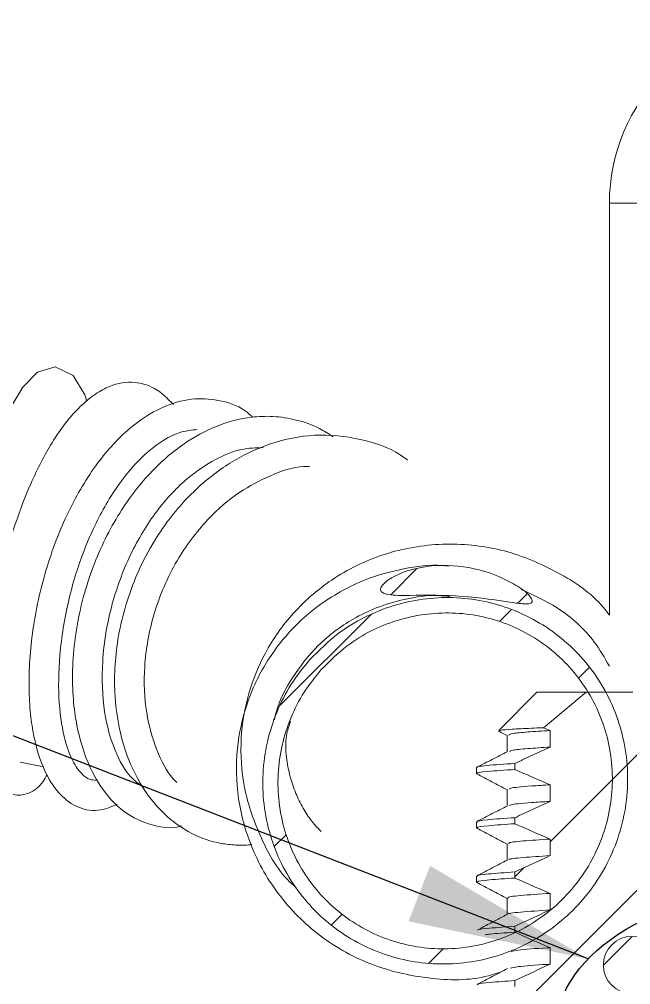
# Model space of a CAD drawing. Extents: x 14808 to 20058, y -13198 to -11680.
# Drawn here: x 15337.46 to 15347.59, y -12635.74 to -12619.73 of the extents above; entities that cross this region are included whole.
import ezdxf

# ---------------------------------------------------------------- set-up
doc = ezdxf.new("R2010")
doc.units = 0
doc.header["$LTSCALE"] = 7
doc.header["$MEASUREMENT"] = 0
doc.layers.get('0').update_dxf_attribs({"color": 2, "linetype": 'CONTINUOUS'})
doc.styles.add('GHS', font='romans', dxfattribs={"bigfont": 'ghs'})
doc.dimstyles.new('STANDARD$7', dxfattribs={"dimtxt": 3.5, "dimasz": 3, "dimexe": 1, "dimexo": 0.0625, "dimgap": 1, "dimtad": 1, "dimdec": 4, "dimzin": 0, "dimdsep": 46, "dimtxsty": 'GHS', "dimcen": 1, "dimclrt": 2, "dimadec": 0, "dimazin": 0, "dimtfac": 1, "dimtdec": 4, "dimtofl": 0, "dimtmove": 0, "dimatfit": 3, "dimfxl": 1, "dimtolj": 1, "dimtzin": 0, "dimarcsym": 0})
pattern_1 = [(45, (360.39764, 239.1262), (-0.561266, 0.561266), [])]
pattern_2 = [(45, (-201.2296, 37.0511), (-0.561266, 0.561266), [])]

# ---------------------------------------------------------------- blocks, each defined once
blk = doc.blocks.new('A$C686C3408')
at = {"linetype": 'Continuous', "lineweight": 0}
h = blk.add_hatch(dxfattribs=at)
h.set_pattern_fill('ANSI31', scale=0.25, style=0)
h.set_pattern_definition(pattern_1)
edge = h.paths.add_edge_path(flags=0)
edge.add_arc((-1.3375, 1.861), 0.2375, 0, 360)
h = blk.add_hatch(dxfattribs=at)
h.set_pattern_fill('ANSI31', scale=0.25, style=0)
h.set_pattern_definition(pattern_1)
edge = h.paths.add_edge_path(flags=0)
edge.add_arc((1.3375, 1.861), 0.2375, 0, 360)
h = blk.add_hatch(dxfattribs=at)
h.set_pattern_fill('ANSI31', scale=0.25, style=0)
h.set_pattern_definition(pattern_1)
edge = h.paths.add_edge_path(flags=0)
edge.add_arc((-1.3375, 0.785), 0.2375, 0, 360)
h = blk.add_hatch(dxfattribs=at)
h.set_pattern_fill('ANSI31', scale=0.25, style=0)
h.set_pattern_definition(pattern_1)
edge = h.paths.add_edge_path(flags=0)
edge.add_arc((1.3375, 0.785), 0.2375, 0, 360)
at = {"color": 7, "linetype": 'Continuous', "lineweight": 15}
for centre in [(-1.3375, 1.861), (1.3375, 1.861), (-1.3375, 0.785), (1.3375, 0.785)]:
    blk.add_circle(centre, 0.2375, dxfattribs=at)
blk = doc.blocks.new('A$C3ED52FEC')
at = {"linetype": 'Continuous', "lineweight": 0}
h = blk.add_hatch(dxfattribs=at)
h.set_pattern_fill('ANSI31', scale=0.25, style=0)
h.set_pattern_definition(pattern_2)
edge = h.paths.add_edge_path(flags=0)
edge.add_spline(control_points=[(12.8329, 13.9649), (12.8291, 13.9747), (12.8226, 13.9833), (12.8158, 13.9914), (12.7835, 14.0299), (12.7406, 14.0589), (12.6978, 14.0853), (12.6552, 14.1114), (12.6102, 14.1341), (12.5642, 14.1537), (12.4555, 14.2), (12.3384, 14.23), (12.2209, 14.2421), (12.1064, 14.2539), (11.9883, 14.2488), (11.8761, 14.2232), (11.8079, 14.2076), (11.7403, 14.1846), (11.6792, 14.1504), (11.6515, 14.1348), (11.6242, 14.1168), (11.6024, 14.0936), (11.5954, 14.0862), (11.5888, 14.078), (11.5842, 14.0689), (11.5818, 14.0644), (11.58, 14.0594), (11.5791, 14.0544), (11.5786, 14.0515), (11.5785, 14.0484), (11.5788, 14.0455), (11.5792, 14.0423), (11.5802, 14.0391), (11.5817, 14.0362), (11.5832, 14.0334), (11.5852, 14.0308), (11.5875, 14.0286), (11.5912, 14.0249), (11.5957, 14.0221), (11.6004, 14.0197), (11.6118, 14.014), (11.6245, 14.0109), (11.6371, 14.0085), (11.6968, 13.9974), (11.7584, 13.9999), (11.8192, 14.0002), (11.9644, 14.001), (12.1098, 14.0016), (12.2546, 13.9916), (12.3993, 13.9817), (12.5428, 13.959), (12.6864, 13.9388), (12.7227, 13.9337), (12.7594, 13.9276), (12.7959, 13.9298), (12.8042, 13.9303), (12.8127, 13.9313), (12.8205, 13.9343), (12.8234, 13.9354), (12.8262, 13.9368), (12.8287, 13.9388), (12.8301, 13.9399), (12.8315, 13.9413), (12.8325, 13.9428), (12.8337, 13.9446), (12.8346, 13.9466), (12.8351, 13.9486), (12.8356, 13.9507), (12.8356, 13.9529), (12.8355, 13.955), (12.8352, 13.9584), (12.8342, 13.9617), (12.8329, 13.9649)], knot_values=[0, 0, 0, 0, 0.000126, 0.000126, 0.000126, 0.000737, 0.000737, 0.000737, 0.001342, 0.001342, 0.001342, 0.002784, 0.002784, 0.002784, 0.00419, 0.00419, 0.00419, 0.00504, 0.00504, 0.00504, 0.005425, 0.005425, 0.005425, 0.005547, 0.005547, 0.005547, 0.005609, 0.005609, 0.005609, 0.005644, 0.005644, 0.005644, 0.005682, 0.005682, 0.005682, 0.005721, 0.005721, 0.005721, 0.005783, 0.005783, 0.005783, 0.005936, 0.005936, 0.005936, 0.006668, 0.006668, 0.006668, 0.008415, 0.008415, 0.008415, 0.010161, 0.010161, 0.010161, 0.010602, 0.010602, 0.010602, 0.010702, 0.010702, 0.010702, 0.01074, 0.01074, 0.01074, 0.010762, 0.010762, 0.010762, 0.010787, 0.010787, 0.010787, 0.010812, 0.010812, 0.010812, 0.010853, 0.010853, 0.010853, 0.010853], weights=[1, 1, 1, 1, 1, 1, 1, 1, 1, 1, 1, 1, 1, 1, 1, 1, 1, 1, 1, 1, 1, 1, 1, 1, 1, 1, 1, 1, 1, 1, 1, 1, 1, 1, 1, 1, 1, 1, 1, 1, 1, 1, 1, 1, 1, 1, 1, 1, 1, 1, 1, 1, 1, 1, 1, 1, 1, 1, 1, 1, 1, 1, 1, 1, 1, 1, 1, 1, 1, 1, 1, 1, 1], degree=3, periodic=0)
h = blk.add_hatch(dxfattribs=at)
h.set_pattern_fill('ANSI31', scale=0.25, style=0)
h.set_pattern_definition(pattern_2)
edge = h.paths.add_edge_path(flags=0)
edge.add_spline(control_points=[(10.9931, 13.4683), (10.8783, 13.3393), (10.7842, 13.1888), (10.7185, 13.0291), (10.6528, 12.8694), (10.6138, 12.6961), (10.605, 12.5236), (10.5961, 12.3519), (10.617, 12.1762), (10.6662, 12.0114), (10.7149, 11.8485), (10.7926, 11.6918), (10.893, 11.5546), (10.9921, 11.4192), (11.1162, 11.299), (11.2549, 11.2044), (11.3925, 11.1104), (11.5483, 11.039), (11.7092, 10.9958), (11.8703, 10.9526), (12.041, 10.9366), (12.2073, 10.9487), (12.3748, 10.9609), (12.5425, 11.0021), (12.6969, 11.0685), (12.8529, 11.1356), (12.9995, 11.2304), (13.1249, 11.345), (13.2516, 11.4607), (13.3601, 11.5998), (13.4416, 11.7508), (13.5235, 11.9025), (13.5803, 12.0705), (13.6072, 12.2408), (13.6341, 12.4108), (13.6318, 12.5878), (13.6004, 12.757), (13.5693, 12.9248), (13.5085, 13.0896), (13.423, 13.2373), (13.3384, 13.3834), (13.2272, 13.5169), (13.0987, 13.6263), (12.9714, 13.7347), (12.8235, 13.8225), (12.6674, 13.8825), (12.5119, 13.9422), (12.344, 13.9759), (12.1775, 13.981), (12.0103, 13.9862), (11.8401, 13.9626), (11.6805, 13.9127), (11.5193, 13.8623), (11.3645, 13.7836), (11.2286, 13.6832), (11.1431, 13.6201), (11.0638, 13.5477), (10.9931, 13.4683)], knot_values=[0, 0, 0, 0, 0.002072, 0.002072, 0.002072, 0.004144, 0.004144, 0.004144, 0.006208, 0.006208, 0.006208, 0.008248, 0.008248, 0.008248, 0.010263, 0.010263, 0.010263, 0.012262, 0.012262, 0.012262, 0.014262, 0.014262, 0.014262, 0.016277, 0.016277, 0.016277, 0.018315, 0.018315, 0.018315, 0.020373, 0.020373, 0.020373, 0.022442, 0.022442, 0.022442, 0.024508, 0.024508, 0.024508, 0.026556, 0.026556, 0.026556, 0.028582, 0.028582, 0.028582, 0.030588, 0.030588, 0.030588, 0.032586, 0.032586, 0.032586, 0.034592, 0.034592, 0.034592, 0.036618, 0.036618, 0.036618, 0.037882, 0.037882, 0.037882, 0.037882], weights=[1, 1, 1, 1, 1, 1, 1, 1, 1, 1, 1, 1, 1, 1, 1, 1, 1, 1, 1, 1, 1, 1, 1, 1, 1, 1, 1, 1, 1, 1, 1, 1, 1, 1, 1, 1, 1, 1, 1, 1, 1, 1, 1, 1, 1, 1, 1, 1, 1, 1, 1, 1, 1, 1, 1, 1, 1, 1], degree=3, periodic=0)
edge = h.paths.add_edge_path(flags=0)
edge.add_spline(control_points=[(11.0871, 13.3848), (11.1519, 13.4575), (11.2247, 13.5239), (11.3032, 13.5817), (11.4278, 13.6736), (11.5698, 13.7456), (11.7177, 13.7916), (11.864, 13.8372), (12.0201, 13.8586), (12.1733, 13.8538), (12.3259, 13.8489), (12.4798, 13.8179), (12.6223, 13.763), (12.7653, 13.7079), (12.9007, 13.6273), (13.0173, 13.5278), (13.1351, 13.4274), (13.2368, 13.305), (13.3142, 13.171), (13.3925, 13.0355), (13.4481, 12.8844), (13.4765, 12.7305), (13.5051, 12.5754), (13.507, 12.413), (13.4822, 12.2572), (13.4573, 12.1011), (13.405, 11.9471), (13.3298, 11.8081), (13.255, 11.6697), (13.1553, 11.5423), (13.0391, 11.4363), (12.924, 11.3314), (12.7895, 11.2447), (12.6464, 11.1833), (12.5049, 11.1225), (12.3511, 11.085), (12.1975, 11.074), (12.0451, 11.063), (11.8887, 11.0778), (11.7411, 11.1176), (11.5936, 11.1572), (11.4509, 11.2229), (11.3248, 11.3091), (11.1978, 11.396), (11.0841, 11.5063), (10.9934, 11.6305), (10.9015, 11.7564), (10.8304, 11.9001), (10.786, 12.0495), (10.741, 12.2006), (10.722, 12.3617), (10.7303, 12.5191), (10.7386, 12.6772), (10.7745, 12.8361), (10.8349, 12.9824), (10.8952, 13.1287), (10.9817, 13.2667), (11.0871, 13.3848)], knot_values=[0, 0, 0, 0, 0.001169, 0.001169, 0.001169, 0.003044, 0.003044, 0.003044, 0.004899, 0.004899, 0.004899, 0.006747, 0.006747, 0.006747, 0.008602, 0.008602, 0.008602, 0.010475, 0.010475, 0.010475, 0.01237, 0.01237, 0.01237, 0.014281, 0.014281, 0.014281, 0.016195, 0.016195, 0.016195, 0.018099, 0.018099, 0.018099, 0.019984, 0.019984, 0.019984, 0.021848, 0.021848, 0.021848, 0.023697, 0.023697, 0.023697, 0.025546, 0.025546, 0.025546, 0.027409, 0.027409, 0.027409, 0.029296, 0.029296, 0.029296, 0.031205, 0.031205, 0.031205, 0.033122, 0.033122, 0.033122, 0.035039, 0.035039, 0.035039, 0.035039], weights=[1, 1, 1, 1, 1, 1, 1, 1, 1, 1, 1, 1, 1, 1, 1, 1, 1, 1, 1, 1, 1, 1, 1, 1, 1, 1, 1, 1, 1, 1, 1, 1, 1, 1, 1, 1, 1, 1, 1, 1, 1, 1, 1, 1, 1, 1, 1, 1, 1, 1, 1, 1, 1, 1, 1, 1, 1, 1], degree=3, periodic=0)
h = blk.add_hatch(dxfattribs=at)
h.set_pattern_fill('ANSI31', scale=0.25, style=0)
h.set_pattern_definition(pattern_2)
edge = h.paths.add_edge_path(flags=0)
edge.add_spline(control_points=[(14.0717, 9.0669), (14.0705, 9.2291), (14.0694, 9.3912), (14.0682, 9.5534), (14.0606, 10.5883), (14.0531, 11.6231), (14.0457, 12.658), (14.045, 12.7541), (14.0443, 12.8502), (14.0436, 12.9464)], knot_values=[0.010473, 0.010473, 0.010473, 0.010473, 0.012419, 0.012419, 0.012419, 0.024837, 0.024837, 0.024837, 0.025991, 0.025991, 0.025991, 0.025991], weights=[1, 1, 1, 1, 1, 1, 1, 1, 1, 1], degree=3, periodic=0)
edge.add_spline(control_points=[(14.0436, 12.9464), (13.915, 13.0239), (13.7905, 13.1084), (13.6688, 13.1964)], knot_values=[0.023309, 0.023309, 0.023309, 0.023309, 0.025117, 0.025117, 0.025117, 0.025117], weights=[1, 1, 1, 1], degree=3, periodic=0)
edge.add_line((13.6688, 13.1964), (13.2815, 13.1964))
edge.add_spline(control_points=[(13.2815, 13.1964), (13.1628, 13.1003), (13.0456, 13.0022), (12.9296, 12.9029)], knot_values=[0.037832, 0.037832, 0.037832, 0.037832, 0.039593, 0.039593, 0.039593, 0.039593], weights=[1, 1, 1, 1], degree=3, periodic=0)
edge.add_spline(control_points=[(12.9296, 12.9029), (12.9474, 12.8952), (12.9652, 12.8876), (12.9831, 12.88)], knot_values=[0.000426, 0.000426, 0.000426, 0.000426, 0.000659, 0.000659, 0.000659, 0.000659], weights=[1, 1, 1, 1], degree=3, periodic=0)
edge.add_line((12.9831, 12.88), (12.9831, 12.7425))
edge.add_spline(control_points=[(12.9831, 12.7425), (12.9344, 12.7202), (12.8858, 12.6977), (12.8372, 12.6751), (12.8129, 12.6638), (12.7887, 12.6525), (12.7644, 12.6412), (12.7402, 12.6298), (12.7159, 12.6185), (12.6917, 12.6071)], knot_values=[0, 0, 0, 0, 0.000643, 0.000643, 0.000643, 0.000964, 0.000964, 0.000964, 0.001285, 0.001285, 0.001285, 0.001285], weights=[1, 1, 1, 1, 1, 1, 1, 1, 1, 1], degree=3, periodic=0)
edge.add_line((12.6917, 12.6071), (12.6917, 12.5571))
edge.add_spline(control_points=[(12.6917, 12.5571), (12.7159, 12.5463), (12.7401, 12.5356), (12.7644, 12.5249), (12.7886, 12.5142), (12.8129, 12.5036), (12.8372, 12.493), (12.8857, 12.4718), (12.9343, 12.4508), (12.9831, 12.43)], knot_values=[0, 0, 0, 0, 0.000318, 0.000318, 0.000318, 0.000636, 0.000636, 0.000636, 0.001271, 0.001271, 0.001271, 0.001271], weights=[1, 1, 1, 1, 1, 1, 1, 1, 1, 1], degree=3, periodic=0)
edge.add_line((12.9831, 12.43), (12.9831, 12.2925))
edge.add_spline(control_points=[(12.9831, 12.2925), (12.9344, 12.2702), (12.8858, 12.2477), (12.8372, 12.2251), (12.8129, 12.2138), (12.7887, 12.2025), (12.7644, 12.1912), (12.7402, 12.1798), (12.7159, 12.1685), (12.6917, 12.1571)], knot_values=[0, 0, 0, 0, 0.000643, 0.000643, 0.000643, 0.000964, 0.000964, 0.000964, 0.001285, 0.001285, 0.001285, 0.001285], weights=[1, 1, 1, 1, 1, 1, 1, 1, 1, 1], degree=3, periodic=0)
edge.add_line((12.6917, 12.1571), (12.6917, 12.1071))
edge.add_spline(control_points=[(12.6917, 12.1071), (12.7159, 12.0963), (12.7401, 12.0856), (12.7644, 12.0749), (12.7886, 12.0642), (12.8129, 12.0536), (12.8372, 12.043), (12.8857, 12.0218), (12.9343, 12.0008), (12.9831, 11.98)], knot_values=[0, 0, 0, 0, 0.000318, 0.000318, 0.000318, 0.000636, 0.000636, 0.000636, 0.001271, 0.001271, 0.001271, 0.001271], weights=[1, 1, 1, 1, 1, 1, 1, 1, 1, 1], degree=3, periodic=0)
edge.add_line((12.9831, 11.98), (12.9831, 11.8425))
edge.add_spline(control_points=[(12.9831, 11.8425), (12.9344, 11.8202), (12.8858, 11.7977), (12.8372, 11.7751), (12.8129, 11.7638), (12.7887, 11.7525), (12.7644, 11.7412), (12.7402, 11.7298), (12.7159, 11.7185), (12.6917, 11.7071)], knot_values=[0, 0, 0, 0, 0.000643, 0.000643, 0.000643, 0.000964, 0.000964, 0.000964, 0.001285, 0.001285, 0.001285, 0.001285], weights=[1, 1, 1, 1, 1, 1, 1, 1, 1, 1], degree=3, periodic=0)
edge.add_line((12.6917, 11.7071), (12.6917, 11.6571))
edge.add_spline(control_points=[(12.6917, 11.6571), (12.7159, 11.6463), (12.7401, 11.6356), (12.7644, 11.6249), (12.7886, 11.6142), (12.8129, 11.6036), (12.8372, 11.593), (12.8857, 11.5718), (12.9343, 11.5508), (12.9831, 11.53)], knot_values=[0, 0, 0, 0, 0.000318, 0.000318, 0.000318, 0.000636, 0.000636, 0.000636, 0.001271, 0.001271, 0.001271, 0.001271], weights=[1, 1, 1, 1, 1, 1, 1, 1, 1, 1], degree=3, periodic=0)
edge.add_line((12.9831, 11.53), (12.9831, 11.3925))
edge.add_spline(control_points=[(12.9831, 11.3925), (12.9344, 11.3702), (12.8858, 11.3477), (12.8372, 11.3251), (12.8129, 11.3138), (12.7887, 11.3025), (12.7644, 11.2912), (12.7402, 11.2798), (12.7159, 11.2685), (12.6917, 11.2571)], knot_values=[0, 0, 0, 0, 0.000643, 0.000643, 0.000643, 0.000964, 0.000964, 0.000964, 0.001285, 0.001285, 0.001285, 0.001285], weights=[1, 1, 1, 1, 1, 1, 1, 1, 1, 1], degree=3, periodic=0)
edge.add_line((12.6917, 11.2571), (12.6917, 11.2071))
edge.add_spline(control_points=[(12.6917, 11.2071), (12.7159, 11.1963), (12.7401, 11.1856), (12.7644, 11.1749), (12.7886, 11.1642), (12.8129, 11.1536), (12.8372, 11.143), (12.8857, 11.1218), (12.9343, 11.1008), (12.9831, 11.08)], knot_values=[0, 0, 0, 0, 0.000318, 0.000318, 0.000318, 0.000636, 0.000636, 0.000636, 0.001271, 0.001271, 0.001271, 0.001271], weights=[1, 1, 1, 1, 1, 1, 1, 1, 1, 1], degree=3, periodic=0)
edge.add_line((12.9831, 11.08), (12.9831, 10.9425))
edge.add_spline(control_points=[(12.9831, 10.9425), (12.9344, 10.9202), (12.8858, 10.8977), (12.8372, 10.8751), (12.8129, 10.8638), (12.7887, 10.8525), (12.7644, 10.8412), (12.7402, 10.8298), (12.7159, 10.8185), (12.6917, 10.8071)], knot_values=[0, 0, 0, 0, 0.000643, 0.000643, 0.000643, 0.000964, 0.000964, 0.000964, 0.001285, 0.001285, 0.001285, 0.001285], weights=[1, 1, 1, 1, 1, 1, 1, 1, 1, 1], degree=3, periodic=0)
edge.add_line((12.6917, 10.8071), (12.6917, 10.7571))
edge.add_spline(control_points=[(12.6917, 10.7571), (12.7159, 10.7463), (12.7401, 10.7356), (12.7644, 10.7249), (12.7886, 10.7142), (12.8129, 10.7036), (12.8372, 10.693), (12.8857, 10.6718), (12.9343, 10.6508), (12.9831, 10.63)], knot_values=[0, 0, 0, 0, 0.000318, 0.000318, 0.000318, 0.000636, 0.000636, 0.000636, 0.001271, 0.001271, 0.001271, 0.001271], weights=[1, 1, 1, 1, 1, 1, 1, 1, 1, 1], degree=3, periodic=0)
edge.add_line((12.9831, 10.63), (12.9831, 10.4925))
edge.add_spline(control_points=[(12.9831, 10.4925), (12.9344, 10.4702), (12.8858, 10.4477), (12.8372, 10.4251), (12.8129, 10.4138), (12.7887, 10.4025), (12.7644, 10.3912), (12.7402, 10.3798), (12.7159, 10.3685), (12.6917, 10.3571)], knot_values=[0, 0, 0, 0, 0.000643, 0.000643, 0.000643, 0.000964, 0.000964, 0.000964, 0.001285, 0.001285, 0.001285, 0.001285], weights=[1, 1, 1, 1, 1, 1, 1, 1, 1, 1], degree=3, periodic=0)
edge.add_line((12.6917, 10.3571), (12.6917, 10.3071))
edge.add_spline(control_points=[(12.6917, 10.3071), (12.7159, 10.2963), (12.7401, 10.2856), (12.7644, 10.2749), (12.7886, 10.2642), (12.8129, 10.2536), (12.8372, 10.243), (12.8857, 10.2218), (12.9343, 10.2008), (12.9831, 10.18)], knot_values=[0, 0, 0, 0, 0.000318, 0.000318, 0.000318, 0.000636, 0.000636, 0.000636, 0.001271, 0.001271, 0.001271, 0.001271], weights=[1, 1, 1, 1, 1, 1, 1, 1, 1, 1], degree=3, periodic=0)
edge.add_line((12.9831, 10.18), (12.9831, 10.0425))
edge.add_spline(control_points=[(12.9831, 10.0425), (12.9344, 10.0202), (12.8858, 9.9977), (12.8372, 9.9751), (12.8129, 9.9638), (12.7887, 9.9525), (12.7644, 9.9412), (12.7402, 9.9298), (12.7159, 9.9185), (12.6917, 9.9071)], knot_values=[0, 0, 0, 0, 0.000643, 0.000643, 0.000643, 0.000964, 0.000964, 0.000964, 0.001285, 0.001285, 0.001285, 0.001285], weights=[1, 1, 1, 1, 1, 1, 1, 1, 1, 1], degree=3, periodic=0)
edge.add_line((12.6917, 9.9071), (12.6917, 9.8571))
edge.add_spline(control_points=[(12.6917, 9.8571), (12.7159, 9.8463), (12.7401, 9.8356), (12.7644, 9.8249), (12.7886, 9.8142), (12.8129, 9.8036), (12.8372, 9.793), (12.8857, 9.7718), (12.9343, 9.7508), (12.9831, 9.73)], knot_values=[0, 0, 0, 0, 0.000318, 0.000318, 0.000318, 0.000636, 0.000636, 0.000636, 0.001271, 0.001271, 0.001271, 0.001271], weights=[1, 1, 1, 1, 1, 1, 1, 1, 1, 1], degree=3, periodic=0)
edge.add_line((12.9831, 9.73), (12.9831, 9.5925))
edge.add_spline(control_points=[(12.9831, 9.5925), (12.9344, 9.5702), (12.8858, 9.5477), (12.8372, 9.5251), (12.8129, 9.5138), (12.7887, 9.5025), (12.7644, 9.4912), (12.7402, 9.4798), (12.7159, 9.4685), (12.6917, 9.4571)], knot_values=[0, 0, 0, 0, 0.000643, 0.000643, 0.000643, 0.000964, 0.000964, 0.000964, 0.001285, 0.001285, 0.001285, 0.001285], weights=[1, 1, 1, 1, 1, 1, 1, 1, 1, 1], degree=3, periodic=0)
edge.add_line((12.6917, 9.4571), (12.6917, 9.4071))
edge.add_spline(control_points=[(12.6917, 9.4071), (12.7159, 9.3963), (12.7401, 9.3856), (12.7644, 9.3749), (12.7886, 9.3642), (12.8129, 9.3536), (12.8372, 9.343), (12.8857, 9.3218), (12.9343, 9.3008), (12.9831, 9.28)], knot_values=[0, 0, 0, 0, 0.000318, 0.000318, 0.000318, 0.000636, 0.000636, 0.000636, 0.001271, 0.001271, 0.001271, 0.001271], weights=[1, 1, 1, 1, 1, 1, 1, 1, 1, 1], degree=3, periodic=0)
edge.add_line((12.9831, 9.28), (12.9831, 9.1425))
edge.add_spline(control_points=[(12.9831, 9.1425), (12.9558, 9.13), (12.9285, 9.1174), (12.9012, 9.1048), (12.874, 9.0922), (12.8467, 9.0796), (12.8195, 9.0669)], knot_values=[0, 0, 0, 0, 0.00036, 0.00036, 0.00036, 0.000721, 0.000721, 0.000721, 0.000721], weights=[1, 1, 1, 1, 1, 1, 1], degree=3, periodic=0)
edge.add_line((12.8195, 9.0669), (14.0717, 9.0669))
at = {"color": 7, "linetype": 'Continuous', "lineweight": 15}
for p, q in [((13.475, 17.25), (13.475, 13.8352)), ((12.875, 13.1964), (12.5597, 12.8811)), ((12.875, 13.1964), (13.2815, 13.1964)), ((13.2815, 13.1964), (12.9296, 12.9029)), ((13.2815, 13.1964), (13.6688, 13.1964)), ((12.9296, 12.9029), (12.9831, 12.88)), ((12.6273, 12.8411), (12.6273, 12.7047)), ((12.9831, 12.88), (12.9831, 12.7425)), ((8.5912, 12.6163), (8.7863, 12.5782)), ((12.375, 12.5713), (12.375, 12.5213)), ((12.6917, 12.5571), (12.6917, 12.6071)), ((12.9831, 12.43), (12.9831, 12.2925)), ((12.6273, 12.3911), (12.6273, 12.2547)), ((12.375, 12.1213), (12.375, 12.0713)), ((12.6917, 12.1071), (12.6917, 12.1571)), ((12.6273, 11.9411), (12.6273, 11.8047)), ((12.9831, 11.98), (12.9831, 11.8425)), ((12.6917, 11.6571), (12.6917, 11.7071)), ((12.375, 11.6713), (12.375, 11.6213)), ((12.9831, 11.53), (12.9831, 11.3925)), ((12.6273, 11.4911), (12.6273, 11.3547)), ((12.6917, 11.2071), (12.6917, 11.2571)), ((12.9831, 11.08), (12.9831, 10.9425)), ((12.6917, 10.7571), (12.6917, 10.8071))]:
    blk.add_line(p, q, dxfattribs=at)
at = {"color": 8, "linetype": 'Continuous', "lineweight": 15}
blk.add_line((13.475, 17.25), (14.1264, 17.25), dxfattribs=at)
at = {"color": 7, "linetype": 'Continuous', "lineweight": 15, "flags": 128}
blk.add_lwpolyline([(9.1439, 15.609), (9.1295, 15.6619), (9.0304, 15.823), (8.8815, 15.8933), (8.7373, 15.8494), (8.614, 15.7268), (8.499, 15.5328), (8.443, 15.4089), (8.3828, 15.2547), (8.3098, 15.039), (8.2261, 14.752), (8.1359, 14.3922), (8.045, 13.9709), (8.0016, 13.7456), (7.9611, 13.5179), (7.9245, 13.2953), (7.8929, 13.0864), (7.8673, 12.9013), (7.8487, 12.7512), (7.8377, 12.6471), (7.8348, 12.6004), (7.8348, 12.6004)], dxfattribs=at)
at = {"color": 7, "linetype": 'Continuous', "lineweight": 15}
blk.add_arc((15, 17.25), 1.525, 90, 180, dxfattribs=at)
for points, knots in [([(9.8627, 15.5823), (9.8135, 15.6315), (9.72, 15.7248), (9.5271, 15.7807), (9.3624, 15.7528), (9.2124, 15.6719), (9.0886, 15.5696), (8.9677, 15.4326), (8.8275, 15.2279), (8.6853, 14.9526), (8.5692, 14.6493), (8.4884, 14.3899), (8.4275, 14.1587), (8.3723, 13.8994), (8.3284, 13.6258), (8.3005, 13.3608), (8.2895, 13.1243), (8.293, 12.9242), (8.3123, 12.7128), (8.3582, 12.5273), (8.4313, 12.3992), (8.5515, 12.3311), (8.6797, 12.3577), (8.7629, 12.418), (8.8059, 12.4952), (8.8169, 12.515)], [0, 0, 0, 0, 0.053601, 0.101669, 0.160732, 0.195444, 0.23346, 0.272626, 0.308935, 0.372869, 0.428192, 0.45951, 0.49473, 0.533853, 0.576886, 0.620517, 0.661453, 0.699748, 0.735435, 0.79893, 0.850774, 0.889941, 0.930505, 0.982124, 1, 1, 1, 1]), ([(10.5187, 15.4768), (10.4983, 15.4952), (10.4149, 15.5705), (10.241, 15.6248), (10.0042, 15.6379), (9.7535, 15.5641), (9.4867, 15.3911), (9.2199, 15.1004), (8.9807, 14.6994), (8.7966, 14.2188), (8.6855, 13.711), (8.6587, 13.3043), (8.6756, 13.0173), (8.7118, 12.7786), (8.783, 12.5512), (8.9016, 12.3598), (9.0508, 12.2397), (9.2331, 12.199), (9.3456, 12.2465), (9.3987, 12.269)], [0, 0, 0, 0, 0.018286, 0.074761, 0.127198, 0.185752, 0.252122, 0.324887, 0.403712, 0.483801, 0.563691, 0.643597, 0.682966, 0.719695, 0.784885, 0.840142, 0.894286, 0.949999, 1, 1, 1, 1]), ([(11.1854, 15.3145), (11.1485, 15.3385), (11.0528, 15.4006), (10.884, 15.4587), (10.6937, 15.4881), (10.4705, 15.4802), (10.219, 15.4138), (9.9329, 15.2585), (9.6513, 15.0135), (9.3841, 14.6587), (9.2057, 14.2833), (9.1019, 13.9472), (9.0485, 13.6798), (9.0237, 13.4159), (9.0276, 13.0925), (9.0911, 12.7415), (9.2412, 12.4161), (9.442, 12.1942), (9.6766, 12.0883), (9.8452, 12.0627), (9.9266, 12.0875), (9.9298, 12.0884)], [0, 0, 0, 0, 0.026592, 0.068956, 0.109569, 0.145937, 0.20588, 0.263148, 0.329254, 0.402833, 0.482662, 0.525061, 0.569058, 0.612729, 0.654655, 0.733218, 0.805593, 0.874028, 0.938592, 0.997574, 1, 1, 1, 1]), ([(9.2343, 12.4697), (9.2168, 12.4689), (9.1776, 12.4671), (9.1155, 12.5018), (9.0285, 12.6071), (8.9493, 12.8202), (8.9041, 13.1465), (8.9164, 13.5603), (8.9976, 14.0171), (9.1436, 14.4555), (9.3327, 14.8228), (9.5396, 15.0964), (9.7439, 15.2707), (9.9179, 15.3616), (10.0159, 15.3702), (10.0565, 15.3737)], [0, 0, 0, 0, 0.043558, 0.097797, 0.168079, 0.253187, 0.343821, 0.438449, 0.536831, 0.633211, 0.722999, 0.806051, 0.882184, 0.951246, 1, 1, 1, 1]), ([(11.8031, 15.1214), (11.7949, 15.1279), (11.6939, 15.2077), (11.449, 15.2958), (11.0864, 15.3479), (10.7258, 15.288), (10.3984, 15.1496), (10.0864, 14.9312), (9.8418, 14.6654), (9.6625, 14.3892), (9.5441, 14.147), (9.4549, 13.8915), (9.3814, 13.5607), (9.3617, 13.1712), (9.4335, 12.7649), (9.5754, 12.4357), (9.7709, 12.1855), (10.0036, 12.0178), (10.2126, 11.9462), (10.3774, 11.9293), (10.4627, 11.927), (10.5074, 11.9344), (10.5118, 11.9352)], [0, 0, 0, 0, 0.00554, 0.0687733, 0.1391739, 0.204486, 0.2616331, 0.3218853, 0.3935602, 0.4337568, 0.4766485, 0.5190631, 0.5597754, 0.6359994, 0.7056586, 0.769933, 0.8319394, 0.8915569, 0.9462865, 0.9716188, 0.9972359, 1, 1, 1, 1]), ([(9.6144, 12.4088), (9.5775, 12.4356), (9.4869, 12.5012), (9.3679, 12.711), (9.278, 13.0339), (9.2639, 13.3826), (9.2994, 13.6906), (9.3675, 14.0011), (9.5037, 14.3622), (9.7242, 14.7167), (9.9654, 14.972), (10.2025, 15.13), (10.4163, 15.2194), (10.5468, 15.2232), (10.6068, 15.2249)], [0, 0, 0, 0, 0.063854, 0.15672, 0.257294, 0.366911, 0.425247, 0.483328, 0.592798, 0.693648, 0.785364, 0.865741, 0.93825, 1, 1, 1, 1]), ([(9.8912, 12.4491), (9.8802, 12.4598), (9.8112, 12.5267), (9.7168, 12.7194), (9.6263, 13.0307), (9.6098, 13.4204), (9.6741, 13.7813), (9.7806, 14.0739), (9.9179, 14.3471), (10.1252, 14.6246), (10.3949, 14.8571), (10.667, 14.9983), (10.8662, 15.07), (10.9756, 15.0679), (10.991, 15.0676)], [0, 0, 0, 0, 0.018288, 0.114872, 0.217567, 0.330348, 0.453199, 0.518566, 0.584292, 0.702657, 0.803596, 0.889963, 0.984458, 1, 1, 1, 1]), ([(13.475, 13.8352), (13.4583, 13.8575), (13.347, 14.0064), (13.0505, 14.2023), (12.6086, 14.3909), (12.1195, 14.4466), (11.6322, 14.3702), (11.1957, 14.1668), (10.853, 13.8738), (10.6176, 13.5407), (10.4731, 13.186), (10.4087, 12.8066), (10.4349, 12.3926), (10.5805, 11.9805), (10.7395, 11.6963), (10.8675, 11.5876), (10.8788, 11.578)], [0, 0, 0, 0, 0.015082, 0.100466, 0.187096, 0.275127, 0.36456, 0.454125, 0.536807, 0.611551, 0.678852, 0.74869, 0.824904, 0.907335, 0.991821, 1, 1, 1, 1]), ([(12.1492, 14.2423), (12.1303, 14.2445), (12.0037, 14.2599), (11.7804, 14.2269), (11.5039, 14.1559), (11.2758, 14.0522), (11.0862, 13.934), (10.8753, 13.7626), (10.6639, 13.5159), (10.4888, 13.1829), (10.3895, 12.8162), (10.3733, 12.4093), (10.4685, 11.9686), (10.6933, 11.5401), (11.0414, 11.1793), (11.4813, 10.9249), (11.9708, 10.8117), (12.3532, 10.8042), (12.5469, 10.8694), (12.5831, 10.8816)], [0, 0, 0, 0, 0.009634, 0.064526, 0.113117, 0.155409, 0.192226, 0.227481, 0.294721, 0.357762, 0.419684, 0.488524, 0.564684, 0.647316, 0.730954, 0.814602, 0.89829, 0.980988, 1, 1, 1, 1]), ([(12.8329, 13.9649), (12.834, 13.9616), (12.8358, 13.9563), (12.8355, 13.9485), (12.833, 13.9428), (12.8279, 13.9377), (12.8158, 13.9316), (12.7673, 13.9262), (12.5789, 13.9558), (12.2552, 14.0013), (11.9041, 14.0036), (11.6843, 13.9967), (11.6067, 14.0152), (11.5885, 14.0266), (11.5811, 14.036), (11.5783, 14.0452), (11.5789, 14.0567), (11.5856, 14.074), (11.6156, 14.1112), (11.7104, 14.174), (11.9177, 14.2457), (12.2254, 14.2588), (12.506, 14.1883), (12.6979, 14.0875), (12.7957, 14.026), (12.8275, 13.9739), (12.8329, 13.9649)], [0, 0, 0, 0, 0.003803, 0.006151, 0.008518, 0.010589, 0.014067, 0.02333, 0.064149, 0.225785, 0.387589, 0.45532, 0.469568, 0.475386, 0.478968, 0.48257, 0.485865, 0.491594, 0.502989, 0.538491, 0.616484, 0.744758, 0.876481, 0.932241, 0.988272, 1, 1, 1, 1]), ([(12.7433, 14.049), (12.8455, 14.0024), (13.0741, 13.8982), (13.3271, 13.6705), (13.4358, 13.4811), (13.475, 13.4128)], [0, 0, 0, 0, 0.340598, 0.761989, 1, 1, 1, 1]), ([(10.9931, 13.4683), (10.9394, 13.4017), (10.8303, 13.2665), (10.7131, 13.0338), (10.6333, 12.7841), (10.5978, 12.5268), (10.6062, 12.2653), (10.6582, 12.0127), (10.7529, 11.7712), (10.885, 11.5532), (11.0531, 11.3598), (11.2483, 11.2002), (11.4692, 11.075), (11.7052, 10.9896), (11.9544, 10.9445), (12.2061, 10.9416), (12.4576, 10.981), (12.6983, 11.0614), (12.9253, 11.1822), (13.1286, 11.3386), (13.3053, 11.5291), (13.447, 11.7455), (13.5517, 11.9852), (13.6141, 12.237), (13.6332, 12.498), (13.6082, 12.7552), (13.5396, 13.0061), (13.431, 13.238), (13.2838, 13.4493), (13.1058, 13.6297), (12.8987, 13.7782), (12.6725, 13.8881), (12.4292, 13.959), (12.1797, 13.988), (11.9264, 13.9748), (11.6797, 13.92), (11.4433, 13.8233), (11.2052, 13.6799), (11.0686, 13.5436), (10.9931, 13.4683)], [0, 0, 0, 0, 0.026948, 0.054676, 0.081624, 0.10936, 0.136192, 0.16382, 0.190341, 0.217651, 0.243848, 0.270816, 0.296826, 0.323589, 0.349617, 0.37639, 0.402617, 0.429589, 0.456107, 0.483379, 0.510158, 0.537707, 0.564616, 0.592308, 0.619161, 0.646804, 0.673438, 0.70086, 0.7272, 0.754319, 0.780413, 0.807271, 0.833271, 0.86002, 0.886124, 0.91297, 0.939344, 0.966464, 1, 1, 1, 1]), ([(10.6994, 12.9689), (10.7036, 12.9892), (10.7292, 13.1139), (10.8471, 13.3289), (11.0563, 13.5993), (11.3038, 13.785), (11.5506, 13.9054), (11.7865, 13.9739), (11.9945, 14.0072), (12.1205, 13.9936), (12.1529, 13.9901)], [0, 0, 0, 0, 0.032492, 0.199448, 0.377949, 0.568343, 0.678192, 0.805353, 0.949841, 1, 1, 1, 1]), ([(11.0871, 13.3848), (11.0377, 13.3238), (10.9375, 13.2), (10.8299, 12.9867), (10.7565, 12.7579), (10.7237, 12.5221), (10.7311, 12.2823), (10.7786, 12.0506), (10.8652, 11.8292), (11.0263, 11.5624), (11.309, 11.2878), (11.7344, 11.0924), (12.2006, 11.0481), (12.6583, 11.1599), (13.0581, 11.4176), (13.3038, 11.7323), (13.431, 12.0229), (13.4884, 12.2537), (13.5063, 12.493), (13.4836, 12.7288), (13.4209, 12.9589), (13.3216, 13.1716), (13.1868, 13.3655), (12.9695, 13.5863), (12.6322, 13.7873), (12.1732, 13.88), (11.7095, 13.8152), (11.3363, 13.6318), (11.1565, 13.4536), (11.0871, 13.3848)], [0, 0, 0, 0, 0.027001, 0.054783, 0.081784, 0.109575, 0.136459, 0.16414, 0.190712, 0.218073, 0.271144, 0.323821, 0.376526, 0.429634, 0.483337, 0.537584, 0.564549, 0.592299, 0.619207, 0.646907, 0.673591, 0.701066, 0.727452, 0.754618, 0.807468, 0.860121, 0.912983, 0.966395, 1, 1, 1, 1]), ([(11.0853, 12.0426), (11.0867, 12.0421), (11.0903, 12.0408), (11.019, 12.1075), (10.9286, 12.2441), (10.8703, 12.3689), (10.8236, 12.5076), (10.7942, 12.6683), (10.7873, 12.8261), (10.8198, 12.9177), (10.8334, 12.9562)], [0, 0, 0, 0, 0.071599, 0.1991, 0.287887, 0.392498, 0.521177, 0.677722, 0.864782, 1, 1, 1, 1]), ([(12.5636, 12.8772), (12.5657, 12.8791), (12.5706, 12.8834), (12.6603, 12.8907), (12.7884, 12.8975), (12.8948, 12.9016), (12.9296, 12.9029)], [0, 0, 0, 0, 0.2197561, 0.5280303, 0.8453963, 1, 1, 1, 1]), ([(12.5588, 12.8741), (12.5603, 12.8733), (12.5832, 12.8614), (12.606, 12.8495), (12.6273, 12.8384)], [0, 0, 0, 0, 0.065994, 1, 1, 1, 1]), ([(12.9831, 12.88), (12.9173, 12.8758), (12.7855, 12.8676), (12.6559, 12.8543), (12.6458, 12.8457), (12.6405, 12.8411)], [0, 0, 0, 0, 0.319657, 0.641191, 1, 1, 1, 1]), ([(12.9831, 12.7425), (12.9175, 12.7383), (12.7861, 12.7301), (12.6638, 12.7178), (12.6535, 12.7102), (12.6487, 12.7066)], [0, 0, 0, 0, 0.346766, 0.695567, 1, 1, 1, 1]), ([(12.9831, 12.7425), (12.9344, 12.7201), (12.8615, 12.6865), (12.7644, 12.6412), (12.716, 12.6184), (12.6917, 12.6071)], [0, 0, 0, 0, 0.4999928, 0.7499957, 1, 1, 1, 1]), ([(12.6308, 12.7065), (12.5888, 12.6846), (12.5047, 12.6408), (12.4206, 12.5969), (12.3786, 12.575)], [0, 0, 0, 0, 0.499986, 1, 1, 1, 1]), ([(12.6917, 12.6071), (12.607, 12.6012), (12.4381, 12.5897), (12.3594, 12.5778), (12.3778, 12.5718), (12.3791, 12.5713)], [0, 0, 0, 0, 0.483017, 0.96275, 1, 1, 1, 1]), ([(12.6917, 12.5571), (12.6095, 12.5515), (12.4455, 12.5404), (12.3641, 12.5284), (12.3801, 12.5222), (12.3823, 12.5213)], [0, 0, 0, 0, 0.463947, 0.925358, 1, 1, 1, 1]), ([(12.376, 12.5195), (12.418, 12.4975), (12.5018, 12.4538), (12.5856, 12.4102), (12.6273, 12.3884)], [0, 0, 0, 0, 0.502033, 1, 1, 1, 1]), ([(12.6917, 12.5571), (12.7159, 12.5463), (12.7644, 12.5248), (12.8614, 12.4823), (12.9344, 12.4509), (12.9831, 12.43)], [0, 0, 0, 0, 0.249992, 0.499984, 1, 1, 1, 1]), ([(12.9831, 12.43), (12.9304, 12.4267), (12.7797, 12.4174), (12.6446, 12.404), (12.6452, 12.3946), (12.6453, 12.3911)], [0, 0, 0, 0, 0.253102, 0.723635, 1, 1, 1, 1]), ([(12.6308, 12.2565), (12.5888, 12.2346), (12.5047, 12.1908), (12.4206, 12.1469), (12.3786, 12.125)], [0, 0, 0, 0, 0.499986, 1, 1, 1, 1]), ([(12.9831, 12.2925), (12.9305, 12.2892), (12.7803, 12.2799), (12.6512, 12.2676), (12.6496, 12.2591), (12.6491, 12.2566)], [0, 0, 0, 0, 0.2746, 0.785099, 1, 1, 1, 1]), ([(12.9831, 12.2925), (12.9344, 12.2701), (12.8615, 12.2365), (12.7644, 12.1912), (12.716, 12.1684), (12.6917, 12.1571)], [0, 0, 0, 0, 0.499993, 0.749996, 1, 1, 1, 1]), ([(12.6917, 12.1571), (12.6095, 12.1515), (12.4455, 12.1404), (12.3641, 12.1284), (12.3801, 12.1222), (12.3823, 12.1213)], [0, 0, 0, 0, 0.463947, 0.925358, 1, 1, 1, 1]), ([(12.6917, 12.1071), (12.6122, 12.1017), (12.4534, 12.0911), (12.3687, 12.0791), (12.382, 12.0726), (12.3847, 12.0713)], [0, 0, 0, 0, 0.44486, 0.887843, 1, 1, 1, 1]), ([(12.6917, 12.1071), (12.7159, 12.0963), (12.7644, 12.0748), (12.8614, 12.0323), (12.9344, 12.0009), (12.9831, 11.98)], [0, 0, 0, 0, 0.249992, 0.499984, 1, 1, 1, 1]), ([(12.376, 12.0695), (12.418, 12.0475), (12.5018, 12.0038), (12.5856, 11.9602), (12.6273, 11.9384)], [0, 0, 0, 0, 0.502033, 1, 1, 1, 1]), ([(12.9831, 11.98), (12.903, 11.9748), (12.7426, 11.9643), (12.6323, 11.9511), (12.6423, 11.9435), (12.6455, 11.9411)], [0, 0, 0, 0, 0.402515, 0.806028, 1, 1, 1, 1]), ([(12.6308, 11.8065), (12.5888, 11.7846), (12.5047, 11.7408), (12.4206, 11.6969), (12.3786, 11.675)], [0, 0, 0, 0, 0.499986, 1, 1, 1, 1]), ([(12.9831, 11.8425), (12.9034, 11.8373), (12.744, 11.8268), (12.6369, 11.8146), (12.6434, 11.808), (12.6448, 11.8066)], [0, 0, 0, 0, 0.4367, 0.874483, 1, 1, 1, 1]), ([(12.9831, 11.8425), (12.9344, 11.8201), (12.8615, 11.7865), (12.7644, 11.7412), (12.716, 11.7184), (12.6917, 11.7071)], [0, 0, 0, 0, 0.499993, 0.749996, 1, 1, 1, 1]), ([(12.6917, 11.7071), (12.6122, 11.7017), (12.4534, 11.6911), (12.3687, 11.6791), (12.382, 11.6726), (12.3847, 11.6713)], [0, 0, 0, 0, 0.44486, 0.887843, 1, 1, 1, 1]), ([(12.376, 11.6195), (12.418, 11.5975), (12.5018, 11.5538), (12.5856, 11.5102), (12.6273, 11.4884)], [0, 0, 0, 0, 0.502033, 1, 1, 1, 1]), ([(12.6917, 11.6571), (12.6149, 11.652), (12.4615, 11.6418), (12.3732, 11.6297), (12.3834, 11.6231), (12.3861, 11.6213)], [0, 0, 0, 0, 0.425763, 0.850227, 1, 1, 1, 1]), ([(12.6917, 11.6571), (12.7159, 11.6463), (12.7644, 11.6248), (12.8614, 11.5823), (12.9344, 11.5509), (12.9831, 11.53)], [0, 0, 0, 0, 0.249992, 0.499984, 1, 1, 1, 1]), ([(12.9831, 11.53), (12.895, 11.5241), (12.7189, 11.5123), (12.6188, 11.4992), (12.636, 11.4922), (12.639, 11.491)], [0, 0, 0, 0, 0.452503, 0.904776, 1, 1, 1, 1]), ([(12.9831, 11.3925), (12.8958, 11.3866), (12.7212, 11.3749), (12.621, 11.3627), (12.633, 11.3567), (12.6334, 11.3565)], [0, 0, 0, 0, 0.490952, 0.981655, 1, 1, 1, 1]), ([(12.9831, 11.3925), (12.9344, 11.3701), (12.8615, 11.3365), (12.7644, 11.2912), (12.716, 11.2684), (12.6917, 11.2571)], [0, 0, 0, 0, 0.499993, 0.749996, 1, 1, 1, 1]), ([(12.6308, 11.3565), (12.5888, 11.3346), (12.5124, 11.2947), (12.4359, 11.2549), (12.4015, 11.237)], [0, 0, 0, 0, 0.550066, 1, 1, 1, 1]), ([(12.6917, 11.2571), (12.6159, 11.252), (12.4646, 11.2418), (12.3784, 11.2314), (12.3824, 11.2264), (12.3824, 11.2263)], [0, 0, 0, 0, 0.496997, 0.992476, 1, 1, 1, 1]), ([(12.6917, 11.2071), (12.6119, 11.2022), (12.4979, 11.1952), (12.4567, 11.1883), (12.4443, 11.1862)], [0, 0, 0, 0, 0.6996868, 1, 1, 1, 1]), ([(12.6917, 11.2071), (12.7159, 11.1963), (12.7644, 11.1748), (12.8614, 11.1323), (12.9344, 11.1009), (12.9831, 11.08)], [0, 0, 0, 0, 0.249992, 0.499984, 1, 1, 1, 1]), ([(12.9831, 11.08), (12.9761, 11.0796), (12.8645, 11.0732), (12.714, 11.0625), (12.6766, 11.0526), (12.6621, 11.0488)], [0, 0, 0, 0, 0.039386, 0.626546, 1, 1, 1, 1]), ([(12.6308, 10.9065), (12.5888, 10.8846), (12.5047, 10.8408), (12.4206, 10.7969), (12.3786, 10.775)], [0, 0, 0, 0, 0.499986, 1, 1, 1, 1]), ([(12.9831, 10.9425), (12.9761, 10.9421), (12.8645, 10.9357), (12.7087, 10.9245), (12.6704, 10.9141), (12.6544, 10.9098)], [0, 0, 0, 0, 0.037596, 0.598069, 1, 1, 1, 1]), ([(12.9831, 10.9425), (12.9344, 10.9201), (12.8615, 10.8865), (12.7644, 10.8412), (12.716, 10.8184), (12.6917, 10.8071)], [0, 0, 0, 0, 0.499993, 0.749996, 1, 1, 1, 1]), ([(12.6917, 10.8071), (12.6177, 10.8022), (12.4698, 10.7925), (12.3778, 10.7804), (12.3845, 10.7735), (12.3866, 10.7714)], [0, 0, 0, 0, 0.406664, 0.812526, 1, 1, 1, 1])]:
    blk.add_open_spline(points, degree=3, knots=knots, dxfattribs=at)

msp = doc.modelspace()

# ---------------------------------------------------------------- linework, layer by layer
at = {"color": 1}
msp.add_ellipse((15350.338, -12636.505), major_axis=(3.986, 0), ratio=0.598847, dxfattribs=at)

# ---------------------------------------------------------------- block references
at = {"xscale": 2, "yscale": 2, "zscale": 2}
for name, p in [('A$C3ED52FEC', (15320.29, -12657.283)), ('A$C686C3408', (15350.29, -12639.133))]:
    msp.add_blockref(name, p, dxfattribs=at)

# ---------------------------------------------------------------- leaders
msp.add_leader([(15346.887, -12635.311), (15312.337, -12621.911)], dimstyle='STANDARD$7', override={"dimtxt": 3, "dimexo": 0.3, "dimgap": 2, "dimtad": 0, "dimdec": 1, "dimzin": 8, "dimcen": 0, "dimclrd": 2, "dimclre": 2, "dimazin": 2, "dimtp": 0.1, "dimtfac": 0.5, "dimtdec": 1, "dimfxl": 2.5, "dimarcsym": 1})

doc.saveas('drawing.dxf')
